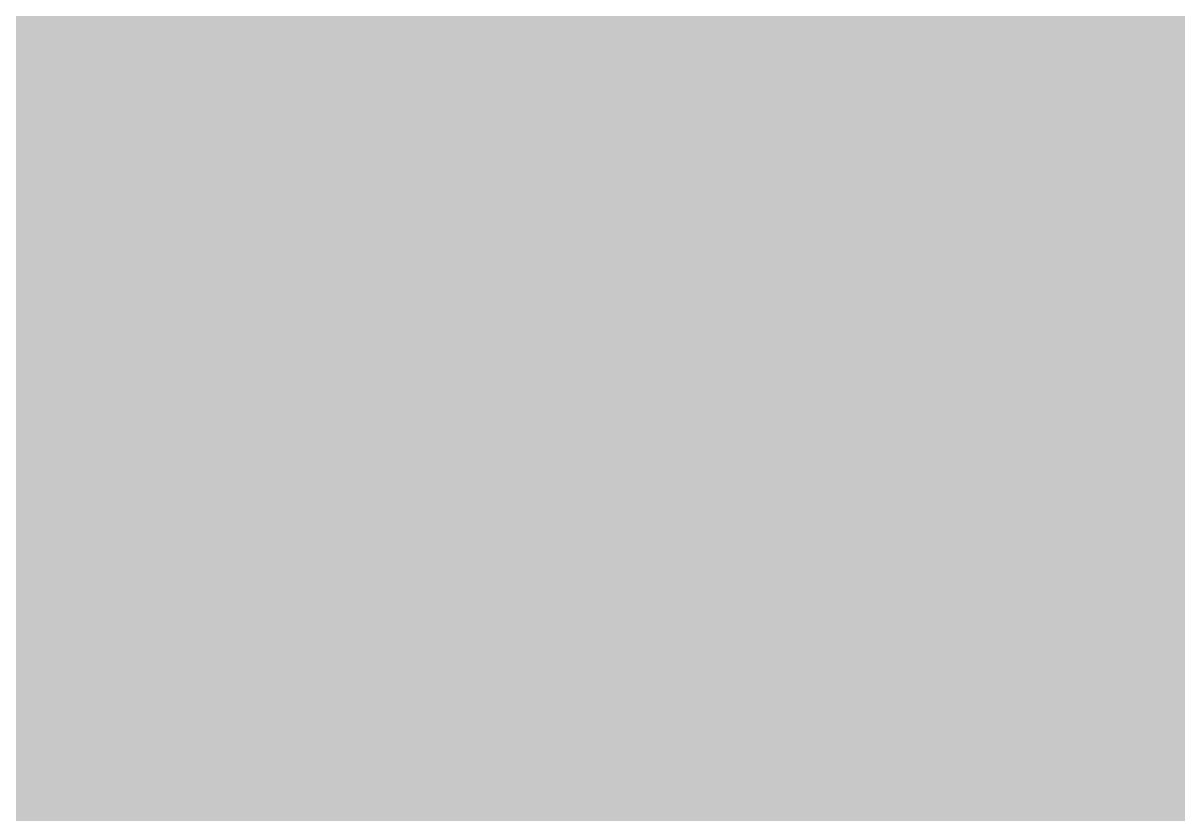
# Model space of a CAD drawing. Header units: inches. Extents: x 741 to 3125, y 9 to 2134.
# Drawn here: x 2363.2 to 2510.8, y 630.5 to 731.5 of the extents above; entities that cross this region are included whole.
import ezdxf

# ---------------------------------------------------------------- set-up
doc = ezdxf.new("R2010")
doc.units = ezdxf.units.IN
doc.header["$MEASUREMENT"] = 0
doc.layers.add('A-DETL-GENF', color=92, linetype='Continuous', lineweight=9)

msp = doc.modelspace()

# ---------------------------------------------------------------- hatches: boundary and pattern name
at = {"layer": 'A-DETL-GENF'}
h = msp.add_hatch(color=9, dxfattribs=at)
h.paths.add_polyline_path([(1656.23, 368.66), (1793.08, 368.66), (1793.08, 390.38), (1817.08, 390.38), (1817.08, 368.66), (1956.23, 368.66), (1956.23, 386.38), (1980.23, 386.38), (1980.23, 368.66), (2117.19, 368.66), (2117.19, 390.41), (2141.19, 390.41), (2141.19, 368.66), (2440.95, 368.66), (2440.95, 389.39), (2464.95, 389.39), (2464.95, 368.66), (2603.11, 368.66), (2603.11, 384.98), (2627.11, 384.98), (2627.11, 368.66), (2765.89, 368.66), (2765.89, 390.98), (2789.89, 390.98), (2789.89, 368.66), (2928.06, 368.66), (2928.06, 384.98), (2952.06, 384.98), (2952.06, 368.66), (3090.23, 368.66), (3090.26, 385.18), (3105.5, 385.18), (3105.5, 456.73), (3084.15, 456.73), (3084.15, 480.73), (3105.5, 480.73), (3105.5, 552.88), (3086.34, 552.88), (3086.34, 576.88), (3105.5, 576.88), (3105.5, 715.05), (3086.28, 715.05), (3086.28, 724.3), (2788.86, 724.3), (2788.86, 706.86), (2671.17, 706.86), (2671.17, 734.32), (2508.67, 734.36), (2508.67, 831.36), (2442.17, 831.36), (2442.17, 902.68), (2140.1, 902.68), (2140.1, 868.56), (2118.1, 868.56), (2118.1, 902.68), (1816.89, 902.68), (1816.89, 866.56), (1794.89, 866.56), (1794.89, 902.68), (1660.51, 902.68), (1660.51, 901.93), (1659.01, 901.93), (1659.01, 902.68), (1646.2, 902.68), (1646.2, 386.58), (1656.23, 386.58)], flags=0)
h.paths.add_polyline_path([(2278.23, 368.92), (2278.23, 386.92), (2302.23, 386.92), (2302.23, 368.92)], flags=0)
h.paths.add_polyline_path([(2788.86, 546.42), (2766.86, 546.42), (2766.86, 630.42), (2788.86, 630.42), (2788.86, 555.46)], flags=0)
h.paths.add_polyline_path([(2464.89, 546.42), (2442.89, 546.42), (2442.89, 584.42), (2464.89, 584.42), (2464.89, 565.97)], flags=0)
h.paths.add_polyline_path([(2141.89, 546.42), (2119.89, 546.42), (2119.89, 584.42), (2141.89, 584.42)], flags=0)
h.paths.add_polyline_path([(1816.89, 546.42), (1794.89, 546.42), (1794.89, 584.42), (1816.89, 584.42), (1816.89, 580.16)], flags=0)
h.paths.add_polyline_path([(1794.89, 828.43), (1794.89, 866.43), (1816.89, 866.43), (1816.89, 828.43), (1816.29, 828.43)], flags=0)

doc.saveas('drawing.dxf')
